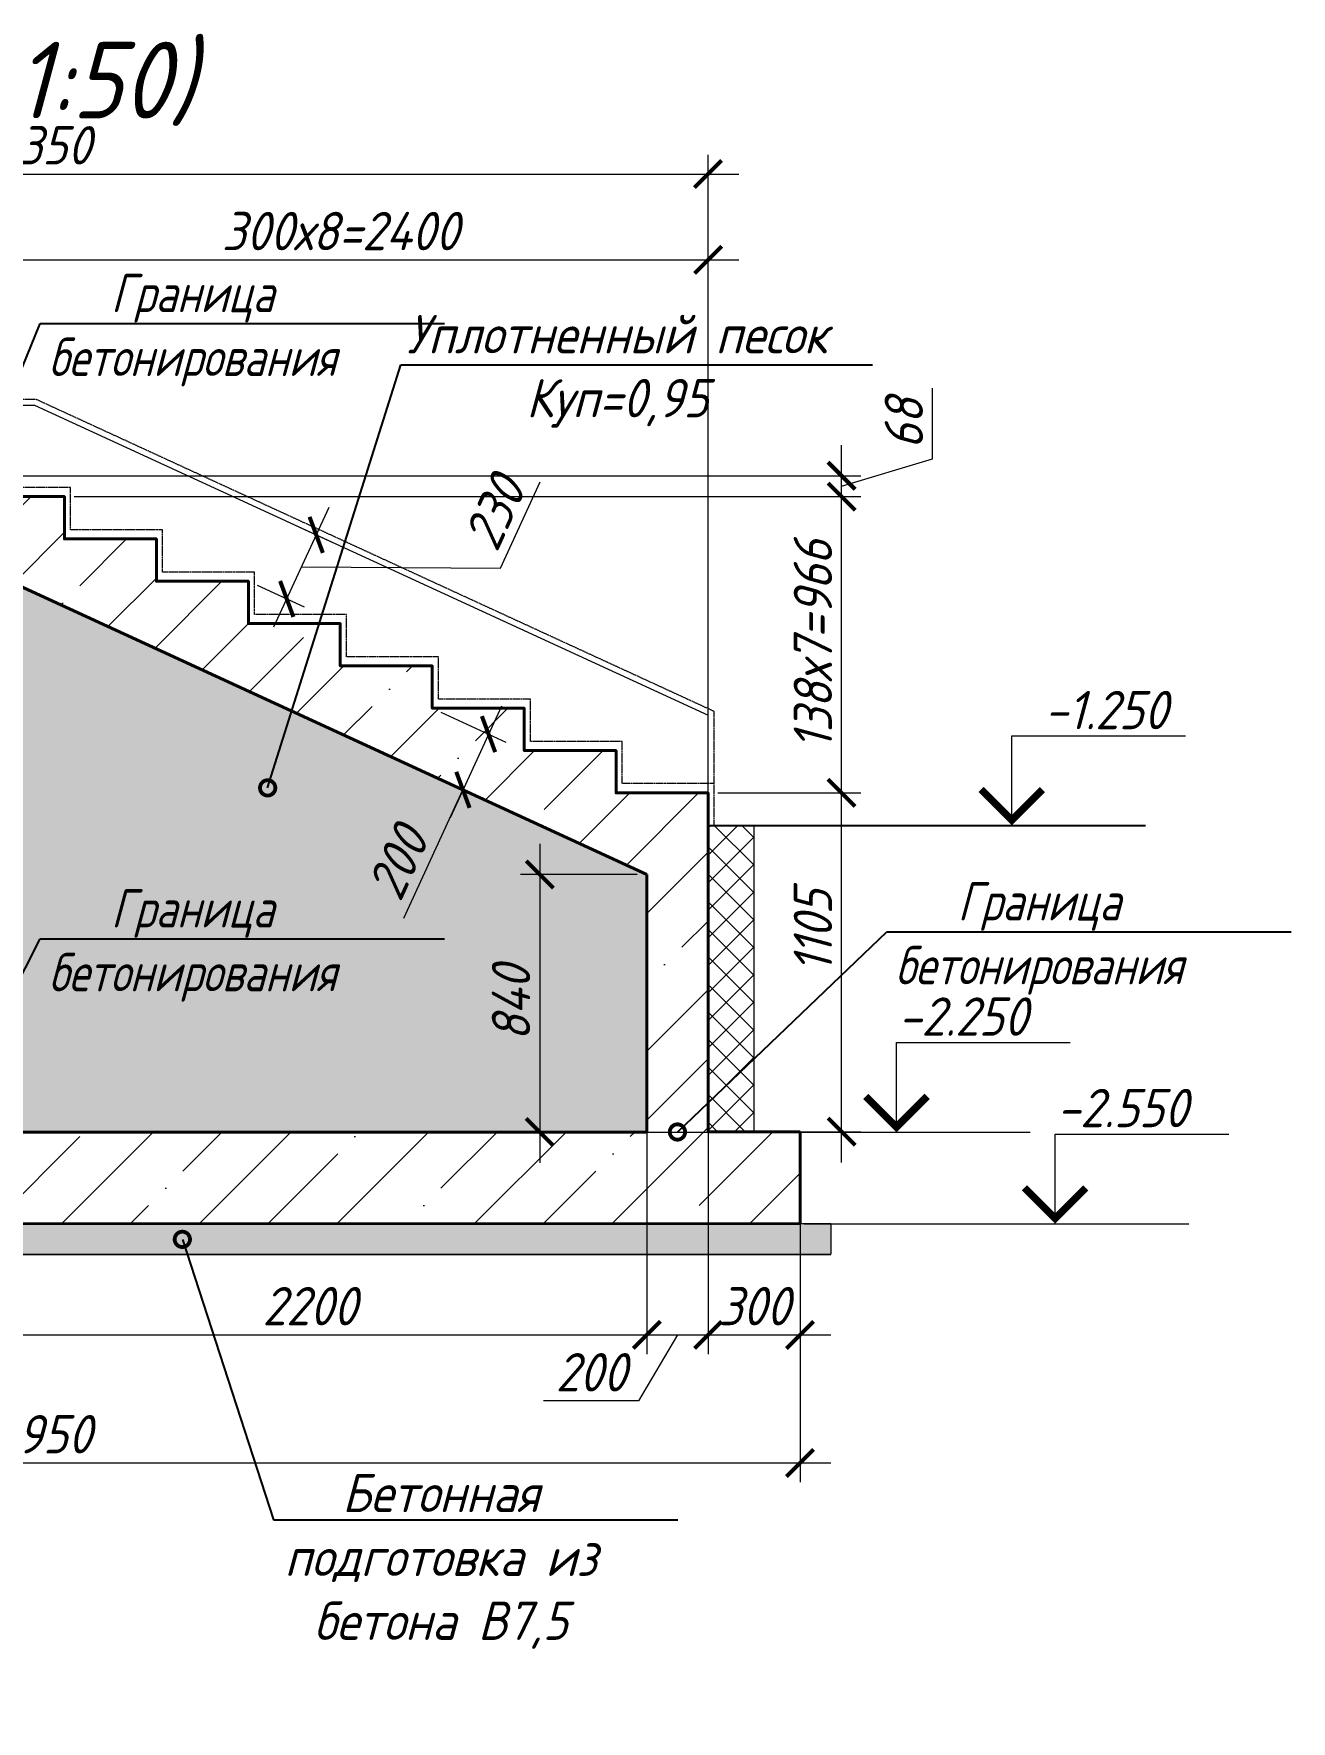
# Model space of a CAD drawing. Header units: millimetres. Extents: x 504091 to 2165846, y 135022 to 442887.
# Drawn here: x 1187431 to 1191534, y 238147 to 243650 of the extents above; entities that cross this region are included whole.
import ezdxf
from ezdxf import colors
from ezdxf.entities.mleader import LeaderData, LeaderLine
from ezdxf.math import Vec2, Vec3

# ---------------------------------------------------------------- set-up
doc = ezdxf.new("R2010")
doc.units = ezdxf.units.MM
doc.linetypes.add('( Dashed )', pattern=[0.75, 0.5, -0.25])
doc.layers.get('Defpoints').update_dxf_attribs({"color": 255})
doc.layers.add('PS_Выноски', color=7, linetype='Continuous')
doc.layers.add('SGRAND', color=7, linetype='Continuous')
for name, color, linetype, lineweight in [('Аннотация', 7, 'Continuous', 9), ('Лестницы', 7, 'Continuous', 18), ('Монолит тонкий', 204, 'Continuous', 9), ('Размер', 7, 'Continuous', 13), ('размеры', 7, 'Continuous', 9), ('Размеры КР', 164, 'Continuous', 9)]:
    doc.layers.add(name, color=color, linetype=linetype, lineweight=lineweight)
doc.styles.add('GOST 2.304_new', font='isocpeur.ttf', dxfattribs={"width": 0.9, "oblique": 15})
doc.linetypes.add('zem', pattern='A,1.9,[130,ltypeshp.shx,S=2.4,R=135,X=0.5,Y=-1.8],2,[130,ltypeshp.shx,S=2.4,R=135,X=0.5,Y=-1.8],2,[130,ltypeshp.shx,S=2.4,R=135,X=0.5,Y=-1.8],3.8', length=9.7)
doc.linetypes.add('зигзаг', pattern='A,0.00254,-5.08,[131,ltypeshp.shx,S=5.08,R=0,X=-5.08,Y=0],-10.16,[131,ltypeshp.shx,S=5.08,R=180,X=5.08,Y=0],-5.08', length=20.32254)
doc.dimstyles.new('SPDS 1_50', dxfattribs={"dimscale": 50, "dimtxt": 2.5, "dimasz": 1.77, "dimexe": 1.25, "dimexo": 0.625, "dimtad": 1, "dimdec": 0, "dimrnd": 0.001, "dimzin": 9, "dimtxsty": 'GOST 2.304_new', "dimblk": 'ARCHTICK', "dimcen": 2.5, "dimdle": 2, "dimclrt": 256, "dimadec": 0, "dimazin": 2, "dimtfac": 0.75, "dimtdec": 0, "dimtmove": 1, "dimatfit": 3, "dimfxl": 0, "dimtolj": 1, "dimlwd": 9, "dimlwe": 9, "dimarcsym": 0})

# ---------------------------------------------------------------- blocks, each defined once
blk = doc.blocks.new('_ArchTick')
at = {"color": 0, "linetype": 'ByBlock', "const_width": 0.15}
blk.add_lwpolyline([(-0.5, -0.5), (0.5, 0.5)], dxfattribs=at)
blk = doc.blocks.new('*D2219')
at = {"layer": 'Defpoints', "color": 0, "lineweight": 20, "transparency": 16777216}
for p in [(1184981.6, 239768.6), (1189931.6, 239770.6), (1189931.6, 238989.6)]:
    blk.add_point(p, dxfattribs=at)
at = {"layer": 'Размеры КР', "color": 0, "lineweight": 9, "transparency": 16777216}
for p, q in [((1184981.6, 239737.3), (1184981.6, 238927.1)), ((1189931.6, 239739.3), (1189931.6, 238927.1)), ((1184881.6, 238989.6), (1190031.6, 238989.6))]:
    blk.add_line(p, q, dxfattribs=at)
at = {"layer": 'Размеры КР', "color": 0, "lineweight": 9, "transparency": 16777216, "xscale": 88.5, "yscale": 88.5, "zscale": 88.5, "rotation": 180}
blk.add_blockref('_ArchTick', (1184981.6, 238989.6), dxfattribs=at)
at = {"layer": 'Размеры КР', "color": 0, "lineweight": 9, "transparency": 16777216, "xscale": 88.5, "yscale": 88.5, "zscale": 88.5}
blk.add_blockref('_ArchTick', (1189931.6, 238989.6), dxfattribs=at)
at = {"layer": 'Размеры КР', "lineweight": 20, "transparency": 16777216, "insert": (1187456.6, 239083.3), "char_height": 125, "attachment_point": 5, "style": 'GOST 2.304_new'}
blk.add_mtext('\\A1;4950', dxfattribs=at)
blk = doc.blocks.new('*D2230')
at = {"layer": 'Defpoints', "color": 0, "lineweight": 20, "transparency": 16777216}
for p in [(1189631.6, 242913.1), (1187231.6, 242208.8), (1189631.6, 241174.8)]:
    blk.add_point(p, dxfattribs=at)
at = {"layer": 'Размеры КР', "color": 0, "lineweight": 9, "transparency": 16777216}
for p, q in [((1187231.6, 242240), (1187231.6, 242975.6)), ((1189631.6, 241206), (1189631.6, 242975.6)), ((1187131.6, 242913.1), (1189731.6, 242913.1))]:
    blk.add_line(p, q, dxfattribs=at)
at = {"layer": 'Размеры КР', "color": 0, "lineweight": 9, "transparency": 16777216, "xscale": 88.5, "yscale": 88.5, "zscale": 88.5, "rotation": 180}
blk.add_blockref('_ArchTick', (1187231.6, 242913.1), dxfattribs=at)
at = {"layer": 'Размеры КР', "color": 0, "lineweight": 9, "transparency": 16777216, "xscale": 88.5, "yscale": 88.5, "zscale": 88.5}
blk.add_blockref('_ArchTick', (1189631.6, 242913.1), dxfattribs=at)
at = {"layer": 'Размеры КР', "lineweight": 20, "transparency": 16777216, "insert": (1188431.6, 243006.9), "char_height": 125, "attachment_point": 5, "style": 'GOST 2.304_new'}
blk.add_mtext('\\A1;300х8=2400', dxfattribs=at)
blk = doc.blocks.new('*D2231')
at = {"layer": 'Defpoints', "color": 0, "lineweight": 20, "transparency": 16777216}
for p in [(1189631.6, 241174.8), (1190067.2, 241174.8), (1189631.6, 240069.8)]:
    blk.add_point(p, dxfattribs=at)
at = {"layer": 'Размеры КР', "color": 0, "lineweight": 9, "transparency": 16777216}
for p, q in [((1190067.2, 239969.8), (1190067.2, 241274.8)), ((1189662.9, 241174.8), (1190129.7, 241174.8)), ((1189662.9, 240069.8), (1190129.7, 240069.8))]:
    blk.add_line(p, q, dxfattribs=at)
at = {"layer": 'Размеры КР', "color": 0, "lineweight": 9, "transparency": 16777216, "xscale": 88.5, "yscale": 88.5, "zscale": 88.5}
for p, rotation in [((1190067.2, 241174.8), 90), ((1190067.2, 240069.8), 270)]:
    blk.add_blockref('_ArchTick', p, dxfattribs=dict(at, rotation=rotation))
at = {"layer": 'Размеры КР', "lineweight": 20, "transparency": 16777216, "insert": (1189973.5, 240723.7), "char_height": 125, "attachment_point": 5, "rotation": 90, "style": 'GOST 2.304_new'}
blk.add_mtext('\\A1;1105', dxfattribs=at)
blk = doc.blocks.new('*D2232')
at = {"layer": 'Defpoints', "color": 0, "lineweight": 20, "transparency": 16777216}
for p in [(1187531.6, 242140.8), (1190067.2, 242140.8), (1189631.6, 241174.8)]:
    blk.add_point(p, dxfattribs=at)
at = {"layer": 'Размеры КР', "color": 0, "lineweight": 9, "transparency": 16777216}
for p, q in [((1190067.2, 241074.8), (1190067.2, 242240.8)), ((1187562.9, 242140.8), (1190129.7, 242140.8)), ((1189662.9, 241174.8), (1190129.7, 241174.8))]:
    blk.add_line(p, q, dxfattribs=at)
at = {"layer": 'Размеры КР', "color": 0, "lineweight": 9, "transparency": 16777216, "xscale": 88.5, "yscale": 88.5, "zscale": 88.5}
for p, rotation in [((1190067.2, 242140.8), 90), ((1190067.2, 241174.8), 270)]:
    blk.add_blockref('_ArchTick', p, dxfattribs=dict(at, rotation=rotation))
at = {"layer": 'Размеры КР', "lineweight": 20, "transparency": 16777216, "insert": (1189973.5, 241657.8), "char_height": 125, "attachment_point": 5, "rotation": 90, "style": 'GOST 2.304_new'}
blk.add_mtext('\\A1;138х7=966', dxfattribs=at)
blk = doc.blocks.new('*D2233')
at = {"layer": 'Defpoints', "color": 0, "lineweight": 20, "transparency": 16777216}
for p in [(1187231.6, 242208.8), (1190067.2, 242208.8), (1187531.6, 242140.8)]:
    blk.add_point(p, dxfattribs=at)
at = {"layer": 'Размеры КР', "color": 0, "lineweight": 9, "transparency": 16777216}
for p, q in [((1190364.1, 242263.9), (1190364.1, 242494.8)), ((1190067.2, 242040.8), (1190067.2, 242308.8)), ((1190067.2, 242174.8), (1190364.1, 242263.9)), ((1187262.9, 242208.8), (1190129.7, 242208.8)), ((1187562.9, 242140.8), (1190129.7, 242140.8))]:
    blk.add_line(p, q, dxfattribs=at)
at = {"layer": 'Размеры КР', "color": 0, "lineweight": 9, "transparency": 16777216, "xscale": 88.5, "yscale": 88.5, "zscale": 88.5}
for p, rotation in [((1190067.2, 242208.8), 90), ((1190067.2, 242140.8), 270)]:
    blk.add_blockref('_ArchTick', p, dxfattribs=dict(at, rotation=rotation))
at = {"layer": 'Размеры КР', "lineweight": 20, "transparency": 16777216, "insert": (1190270.4, 242379.4), "char_height": 125, "attachment_point": 5, "rotation": 90, "style": 'GOST 2.304_new'}
blk.add_mtext('\\A1;68', dxfattribs=at)
blk = doc.blocks.new('*D2238')
at = {"layer": 'Defpoints', "color": 0, "lineweight": 20, "transparency": 16777216}
for p in [(1187231.6, 240113.5), (1189431.6, 240113.5), (1189431.6, 239407.1)]:
    blk.add_point(p, dxfattribs=at)
at = {"layer": 'Размеры КР', "color": 0, "lineweight": 9, "transparency": 16777216}
for p, q in [((1187231.6, 240082.3), (1187231.6, 239344.6)), ((1189431.6, 240082.3), (1189431.6, 239344.6)), ((1187131.6, 239407.1), (1189531.6, 239407.1))]:
    blk.add_line(p, q, dxfattribs=at)
at = {"layer": 'Размеры КР', "color": 0, "lineweight": 9, "transparency": 16777216, "xscale": 88.5, "yscale": 88.5, "zscale": 88.5, "rotation": 180}
blk.add_blockref('_ArchTick', (1187231.6, 239407.1), dxfattribs=at)
at = {"layer": 'Размеры КР', "color": 0, "lineweight": 9, "transparency": 16777216, "xscale": 88.5, "yscale": 88.5, "zscale": 88.5}
blk.add_blockref('_ArchTick', (1189431.6, 239407.1), dxfattribs=at)
at = {"layer": 'Размеры КР', "lineweight": 20, "transparency": 16777216, "insert": (1188331.6, 239500.9), "char_height": 125, "attachment_point": 5, "style": 'GOST 2.304_new'}
blk.add_mtext('\\A1;2200', dxfattribs=at)
blk = doc.blocks.new('*D2239')
at = {"layer": 'Defpoints', "color": 0, "lineweight": 20, "transparency": 16777216}
for p in [(1189431.6, 240113.5), (1189631.6, 240113.5), (1189631.6, 239407.1)]:
    blk.add_point(p, dxfattribs=at)
at = {"layer": 'Размеры КР', "color": 0, "lineweight": 9, "transparency": 16777216}
for p, q in [((1189431.6, 240082.3), (1189431.6, 239344.6)), ((1189631.6, 240082.3), (1189631.6, 239344.6)), ((1189331.6, 239407.1), (1189731.6, 239407.1)), ((1189531.6, 239407.1), (1189404.8, 239191.7)), ((1189404.8, 239191.7), (1189095.1, 239191.7))]:
    blk.add_line(p, q, dxfattribs=at)
at = {"layer": 'Размеры КР', "color": 0, "lineweight": 9, "transparency": 16777216, "xscale": 88.5, "yscale": 88.5, "zscale": 88.5, "rotation": 180}
blk.add_blockref('_ArchTick', (1189431.6, 239407.1), dxfattribs=at)
at = {"layer": 'Размеры КР', "color": 0, "lineweight": 9, "transparency": 16777216, "xscale": 88.5, "yscale": 88.5, "zscale": 88.5}
blk.add_blockref('_ArchTick', (1189631.6, 239407.1), dxfattribs=at)
at = {"layer": 'Размеры КР', "lineweight": 20, "transparency": 16777216, "insert": (1189249.9, 239285.4), "char_height": 125, "attachment_point": 5, "style": 'GOST 2.304_new'}
blk.add_mtext('\\A1;200', dxfattribs=at)
blk = doc.blocks.new('*D2240')
at = {"layer": 'Defpoints', "color": 0, "lineweight": 20, "transparency": 16777216}
for p in [(1189631.6, 240113.5), (1189931.6, 240069.8), (1189931.6, 239407.1)]:
    blk.add_point(p, dxfattribs=at)
at = {"layer": 'Размеры КР', "color": 0, "lineweight": 9, "transparency": 16777216}
for p, q in [((1189631.6, 240082.3), (1189631.6, 239344.6)), ((1189931.6, 240038.5), (1189931.6, 239344.6)), ((1189531.6, 239407.1), (1190031.6, 239407.1))]:
    blk.add_line(p, q, dxfattribs=at)
at = {"layer": 'Размеры КР', "color": 0, "lineweight": 9, "transparency": 16777216, "xscale": 88.5, "yscale": 88.5, "zscale": 88.5, "rotation": 180}
blk.add_blockref('_ArchTick', (1189631.6, 239407.1), dxfattribs=at)
at = {"layer": 'Размеры КР', "color": 0, "lineweight": 9, "transparency": 16777216, "xscale": 88.5, "yscale": 88.5, "zscale": 88.5}
blk.add_blockref('_ArchTick', (1189931.6, 239407.1), dxfattribs=at)
at = {"layer": 'Размеры КР', "lineweight": 20, "transparency": 16777216, "insert": (1189781.6, 239500.9), "char_height": 125, "attachment_point": 5, "style": 'GOST 2.304_new'}
blk.add_mtext('\\A1;300', dxfattribs=at)
blk = doc.blocks.new('*D2241')
at = {"layer": 'Defpoints', "color": 0, "lineweight": 20, "transparency": 16777216}
for p in [(1189631.6, 243193), (1185281.6, 242444.1), (1189631.6, 241174.8)]:
    blk.add_point(p, dxfattribs=at)
at = {"layer": 'Размеры КР', "color": 0, "lineweight": 9, "transparency": 16777216}
for p, q in [((1185281.6, 242475.4), (1185281.6, 243255.5)), ((1189631.6, 241206), (1189631.6, 243255.5)), ((1185181.6, 243193), (1189731.6, 243193))]:
    blk.add_line(p, q, dxfattribs=at)
at = {"layer": 'Размеры КР', "color": 0, "lineweight": 9, "transparency": 16777216, "xscale": 88.5, "yscale": 88.5, "zscale": 88.5, "rotation": 180}
blk.add_blockref('_ArchTick', (1185281.6, 243193), dxfattribs=at)
at = {"layer": 'Размеры КР', "color": 0, "lineweight": 9, "transparency": 16777216, "xscale": 88.5, "yscale": 88.5, "zscale": 88.5}
blk.add_blockref('_ArchTick', (1189631.6, 243193), dxfattribs=at)
at = {"layer": 'Размеры КР', "lineweight": 20, "transparency": 16777216, "insert": (1187456.6, 243286.7), "char_height": 125, "attachment_point": 5, "style": 'GOST 2.304_new'}
blk.add_mtext('\\A1;4350', dxfattribs=at)
blk = doc.blocks.new('_DotSmall')
at = {"color": 0, "linetype": 'ByBlock', "lineweight": 35, "const_width": 0.5}
blk.add_lwpolyline([(-0.0625, 0, 1), (0.0625, 0, 1)], format="xyb", close=True, dxfattribs=at)
blk = doc.blocks.new('*D2258')
at = {"layer": 'Defpoints', "color": 0, "lineweight": 20, "transparency": 16777216}
for p in [(1188731.6, 241450.8), (1188648.1, 241269.1), (1188831.7, 241184.6)]:
    blk.add_point(p, dxfattribs=at)
at = {"layer": 'Размеры КР', "color": 0, "lineweight": 9, "transparency": 16777216}
for p, q in [((1188760, 241437.7), (1188972.1, 241340.2)), ((1188957.1, 241457.2), (1188789.9, 241093.8)), ((1188676.5, 241256), (1188888.5, 241158.5)), ((1188639.3, 240766.3), (1188831.7, 241184.6))]:
    blk.add_line(p, q, dxfattribs=at)
at = {"layer": 'Размеры КР', "color": 0, "lineweight": 9, "transparency": 16777216, "xscale": 88.5, "yscale": 88.5, "zscale": 88.5}
for p, rotation in [((1188915.3, 241366.3), 65.29756977225237), ((1188831.7, 241184.6), 245.2975697722524)]:
    blk.add_blockref('_ArchTick', p, dxfattribs=dict(at, rotation=rotation))
at = {"layer": 'Размеры КР', "lineweight": 20, "transparency": 16777216, "insert": (1188618.8, 240946.1), "char_height": 125, "attachment_point": 5, "rotation": 65.2976, "style": 'GOST 2.304_new'}
blk.add_mtext('\\A1;200', dxfattribs=at)
blk = doc.blocks.new('*D2394')
at = {"layer": 'Defpoints', "color": 0, "lineweight": 20, "transparency": 16777216}
for p in [(1188227.8, 242073.7), (1188353, 242016.1), (1188131.6, 241864.8)]:
    blk.add_point(p, dxfattribs=at)
at = {"layer": 'Размеры КР', "color": 0, "lineweight": 9, "transparency": 16777216}
for p, q in [((1188954.6, 241907.7), (1189084.1, 242189.1)), ((1188215.1, 241716.3), (1188394.8, 242107)), ((1188256.2, 242060.7), (1188409.8, 241990)), ((1188305, 241911.6), (1188954.6, 241907.7)), ((1188160, 241851.7), (1188313.7, 241781))]:
    blk.add_line(p, q, dxfattribs=at)
at = {"layer": 'Размеры КР', "color": 0, "lineweight": 9, "transparency": 16777216, "xscale": 88.5, "yscale": 88.5, "zscale": 88.5}
for p, rotation in [((1188353, 242016.1), 65.29756977224912), ((1188256.9, 241807.2), 245.2975697722491)]:
    blk.add_blockref('_ArchTick', p, dxfattribs=dict(at, rotation=rotation))
at = {"layer": 'Размеры КР', "lineweight": 20, "transparency": 16777216, "insert": (1188934.2, 242087.5), "char_height": 125, "attachment_point": 5, "rotation": 65.2976, "style": 'GOST 2.304_new'}
blk.add_mtext('\\A1;230', dxfattribs=at)
blk = doc.blocks.new('*D2410')
at = {"layer": 'Defpoints', "color": 0, "lineweight": 20, "transparency": 16777216}
for p in [(1189431.6, 240908.6), (1189082.4, 240068.8), (1189431.6, 240068.8)]:
    blk.add_point(p, dxfattribs=at)
at = {"layer": 'Размеры КР', "color": 0, "lineweight": 9, "transparency": 16777216}
for p, q in [((1189082.4, 241008.6), (1189082.4, 239968.8)), ((1189400.4, 240908.6), (1189019.9, 240908.6)), ((1189400.4, 240068.8), (1189019.9, 240068.8))]:
    blk.add_line(p, q, dxfattribs=at)
at = {"layer": 'Размеры КР', "color": 0, "lineweight": 9, "transparency": 16777216, "xscale": 88.5, "yscale": 88.5, "zscale": 88.5}
for p, rotation in [((1189082.4, 240908.6), 90), ((1189082.4, 240068.8), 270)]:
    blk.add_blockref('_ArchTick', p, dxfattribs=dict(at, rotation=rotation))
at = {"layer": 'Размеры КР', "lineweight": 20, "transparency": 16777216, "insert": (1188988.6, 240488.7), "char_height": 125, "attachment_point": 5, "rotation": 90, "style": 'GOST 2.304_new'}
blk.add_mtext('\\A1;840', dxfattribs=at)

msp = doc.modelspace()

# ---------------------------------------------------------------- hatches: boundary and pattern name
at = {"layer": 'SGRAND', "lineweight": 20}
h = msp.add_hatch(dxfattribs=at)
h.set_pattern_fill('ANSI35', color=256, scale=50)
h.set_pattern_definition([(45, (9315.48, 0), (-224.5064, 224.5064), []), (45, (9540, 0), (-224.5064, 224.5064), [396.875, -79.375, 0, -79.375])])
h.paths.add_polyline_path([(1189931.6488, 240068.7914), (1189631.6488, 240068.7914), (1189631.6488, 241174.7914), (1189331.6488, 241174.7914), (1189331.6488, 241312.7914), (1189031.6488, 241312.7914), (1189031.6488, 241450.7914), (1188731.6488, 241450.7914), (1188731.6488, 241588.7914), (1188431.6488, 241588.7914), (1188431.6488, 241726.7914), (1188131.6488, 241726.7914), (1188131.6488, 241864.7914), (1187831.6488, 241864.7914), (1187831.6488, 242002.7914), (1187531.6488, 242002.7914), (1187531.6488, 242140.7914), (1187231.6488, 242140.7914), (1187231.6488, 242208.7914), (1185481.6488, 242208.7914), (1185481.6488, 242438.7914), (1185281.6488, 242438.7914), (1185281.6488, 240068.7914), (1184981.6488, 240068.7914), (1184981.6488, 239770.5985), (1189931.6488, 239770.5985)])
h.paths.add_polyline_path([(1185481.6488, 240068.7914), (1185481.6488, 242008.7914), (1187031.6488, 242008.7914), (1187031.6488, 240068.7914)], flags=16)
h.paths.add_polyline_path([(1187231.6488, 240068.7914), (1187231.6488, 241920.6459), (1189431.6488, 240908.6459), (1189431.6488, 240068.7914)], flags=16)
at = {"layer": 'SGRAND', "lineweight": 9}
h = msp.add_hatch(dxfattribs=at)
h.set_pattern_fill('AR-SAND', color=256, scale=1.5)
h.set_pattern_definition([(37.5, (9315.48, 0), (-2.400047, 73.4119856), [0, -57.912, 0, -64.77, 0, -61.9125]), (7.5, (9315.48, 0), (67.4284925, 107.523765), [0, -31.242, 0, -52.197, 0, -20.0025]), (327.5, (9268.62, 0), (118.6488555, 0.2155777), [0, -19.05, 0, -68.58, 0, -89.535]), (317.5, (9268.62, 0), (114.533468, 33.4393985), [0, -9.525, 0, -44.958, 0, -51.435])])
h.paths.add_polyline_path([(1187031.6488, 242008.7914), (1185481.6488, 242008.7914), (1185481.6488, 240068.7914), (1187031.6488, 240068.7914)])
h.paths.add_polyline_path([(1187231.6488, 241920.6459), (1187231.6488, 240068.7914), (1189431.6488, 240068.7914), (1189431.6488, 240908.6459)])
at = {"layer": 'SGRAND', "lineweight": 20}
h = msp.add_hatch(dxfattribs=at)
h.set_pattern_fill('ANSI37', color=256, scale=20)
h.set_pattern_definition([(45, (13815.48, -3e-11), (-44.9012806, 44.9012806), []), (135, (13815.48, -3e-11), (-44.9012806, -44.9012806), [])])
h.paths.add_polyline_path([(1189781.6488, 241068.7914), (1189631.6488, 241068.7914), (1189631.6488, 240390.8065), (1189781.6488, 240197.5974)])
h.paths.add_polyline_path([(1189631.6488, 240390.8065), (1189631.6488, 240068.7914), (1189781.6488, 240068.7914), (1189781.6488, 240197.5974)])
h = msp.add_hatch(dxfattribs=at)
h.set_pattern_fill('AR-CONC', color=256, scale=0.5)
h.set_pattern_definition([(50, (9315.48, 0), (91.0923345, -7.969543), [9.525, -104.775]), (355, (9315.48, 0), (-17.621711, 95.5284226), [7.62, -83.820292]), (100.451445, (9323.07, -0.66), (73.4706235, 87.558876), [8.0950044, -89.045122]), (46.1842, (9315.48, 25.4), (135.53952, -21.021164), [14.2875, -157.1625]), (96.635558, (9326.78, 23.65), (118.702067, 123.713062), [12.142512, -133.567804]), (351.184151, (9315.48, 25.4), (118.702067, 123.713062), [11.429984, -125.729866]), (21, (9328.18, 19.05), (75.8071956, -51.132599), [9.525, -104.775]), (326, (9328.18, 19.05), (30.901014, 92.093983), [7.62, -83.82]), (71.451445, (9334.5, 14.79), (106.7082096, 40.9613844), [8.0950044, -89.044969]), (37.5, (9315.482, 0), (1.5443016, 42.2775194), [0, -82.804, 0, -85.09, 0, -84.1375]), (7.5, (9315.48, 0), (33.4098313, 50.0902874), [0, -48.514, 0, -80.899, 0, -32.0675]), (327.5, (9287.16, 0), (67.7952976, -2.864372), [0, -31.75, 0, -99.06, 0, -131.445]), (317.5, (9274.46, 0), (74.0645907, 12.7132455), [0, -41.275, 0, -65.786, 0, -93.345])])
h.paths.add_polyline_path([(1190031.6488, 239770.5985), (1189931.6488, 239770.5985), (1187731.6488, 239770.5985), (1184881.6488, 239770.5985), (1184881.6488, 239670.5985), (1190031.6488, 239670.5985)])

# ---------------------------------------------------------------- linework, layer by layer
at = {"layer": 'PS_Выноски', "linetype": 'zem'}
for p, q in [((1189631.6488, 241068.7914), (1191059.1367, 241068.7914)), ((1184881.6488, 239668.5985), (1190031.6488, 239670.5985))]:
    msp.add_line(p, q, dxfattribs=at)
at = {"layer": 'SGRAND', "lineweight": 20}
msp.add_lwpolyline([(1189781.6488, 240069.7914), (1189781.6488, 241068.7914)], dxfattribs=at)
at = {"layer": 'Лестницы', "color": 5, "linetype": '( Dashed )', "lineweight": 9, "ltscale": 5}
for p, q in [((1185501.6488, 242458.7914), (1187438.5656, 242458.7914)), ((1187438.5656, 242458.7914), (1189651.6488, 241440.7731)), ((1189651.6488, 241204.7914), (1189651.6488, 241440.7731))]:
    msp.add_line(p, q, dxfattribs=at)
for points in [[(1187551.6488, 242032.7914), (1187551.6488, 242170.7914), (1187251.6488, 242170.7914)], [(1187851.6488, 241894.7914), (1187851.6488, 242032.7914), (1187551.6488, 242032.7914)], [(1188151.6488, 241756.7914), (1188151.6488, 241894.7914), (1187851.6488, 241894.7914)], [(1188451.6488, 241618.7914), (1188451.6488, 241756.7914), (1188151.6488, 241756.7914)], [(1188751.6488, 241480.7914), (1188751.6488, 241618.7914), (1188451.6488, 241618.7914)], [(1189051.6488, 241342.7914), (1189051.6488, 241480.7914), (1188751.6488, 241480.7914)], [(1189351.6488, 241204.7914), (1189351.6488, 241342.7914), (1189051.6488, 241342.7914)], [(1189651.6488, 241068.7914), (1189651.6488, 241204.7914), (1189351.6488, 241204.7914)]]:
    msp.add_lwpolyline(points, dxfattribs=at)
at = {"layer": 'Монолит тонкий', "lineweight": 18, "ltscale": 100}
for p, q in [((1185481.6488, 242438.7914), (1187434.1862, 242438.7914)), ((1187434.1862, 242438.7914), (1189631.6488, 241427.9586)), ((1189631.6488, 241174.7914), (1189631.6488, 241427.9586))]:
    msp.add_line(p, q, dxfattribs=at)
at = {"layer": 'Монолит тонкий', "lineweight": 40, "ltscale": 100}
for p, q in [((1187231.6488, 241920.6459), (1189431.6488, 240908.6459)), ((1189431.6488, 240068.7914), (1189431.6488, 240908.6459)), ((1187231.6488, 240068.7914), (1189431.6488, 240068.7914)), ((1189631.6488, 240069.7914), (1189931.6488, 240069.7914)), ((1189931.6488, 240069.7914), (1189931.6488, 239770.5985)), ((1184981.6488, 239768.5985), (1189931.6488, 239770.5985))]:
    msp.add_line(p, q, dxfattribs=at)
msp.add_lwpolyline([(1189631.6488, 240069.7914), (1189631.6488, 241174.7914), (1189331.6488, 241174.7914), (1189331.6488, 241312.7914), (1189031.6488, 241312.7914), (1189031.6488, 241450.7914), (1188731.6488, 241450.7914), (1188731.6488, 241588.7914), (1188431.6488, 241588.7914), (1188431.6488, 241726.7914), (1188131.6488, 241726.7914), (1188131.6488, 241864.7914), (1187831.6488, 241864.7914), (1187831.6488, 242002.7914), (1187531.6488, 242002.7914), (1187531.6488, 242140.7914), (1187231.6488, 242140.7914)], dxfattribs=at)
at = {"layer": 'размеры', "ltscale": 50}
for p, q in [((1189916.3201, 240067.9842), (1190682.7792, 240067.9842)), ((1189945.6179, 239769.7914), (1191200.5597, 239769.7914))]:
    msp.add_line(p, q, dxfattribs=at)
for points in [[(1190622.5741, 241068.7914), (1190622.5741, 241361.095), (1191189.6957, 241361.095)], [(1190246.2167, 240067.9842), (1190246.2167, 240360.2879), (1190813.3382, 240360.2879)], [(1190763.9971, 239769.7914), (1190763.9971, 240062.095), (1191331.1187, 240062.095)]]:
    msp.add_lwpolyline(points, dxfattribs=at)
at = {"layer": 'размеры', "ltscale": 50, "const_width": 24}
for points in [[(1190722.5741, 241185.7619), (1190622.5741, 241085.7619), (1190522.5741, 241185.7619)], [(1190346.2167, 240184.9548), (1190246.2167, 240084.9548), (1190146.2167, 240184.9548)], [(1190863.9971, 239886.7619), (1190763.9971, 239786.7619), (1190663.9971, 239886.7619)]]:
    msp.add_lwpolyline(points, dxfattribs=at)
at = {"layer": 'Размеры КР', "linetype": 'зигзаг', "lineweight": 20}
msp.add_line((1189431.6488, 240068.7914), (1189631.6488, 240068.7914), dxfattribs=at)
at = {"layer": 'Размеры КР', "lineweight": 20}
for p, q in [((1189931.6488, 239770.5985), (1190031.6488, 239770.5985)), ((1190031.6488, 239770.5985), (1190031.6488, 239670.5985))]:
    msp.add_line(p, q, dxfattribs=at)

# ---------------------------------------------------------------- texts
at = {"layer": 'Аннотация', "lineweight": 9, "insert": (1182508.5884, 243624.2415), "char_height": 250, "attachment_point": 1, "line_spacing_factor": 1.022766, "style": 'GOST 2.304_new'}
msp.add_mtext_dynamic_manual_height_columns('\\pi3890.58605;1-1 (М 1:50)', width=9480.531459, gutter_width=2500, heights=[1983.7092], dxfattribs=at)
at = {"layer": 'Размер', "ltscale": 20, "insert": (1185719.7466, 238543.0387), "char_height": 125, "width": 3983.459268, "attachment_point": 2, "style": 'GOST 2.304_new', "bg_fill": 2}
msp.add_mtext('\\A1;{\\W1;ЭКСТРУЗИОННЫЙ ПЕНОПОЛИСТИРОЛ ТЕХНОНИКОЛЬ CARBON ECO - 150мм}', dxfattribs=at)
at = {"layer": 'размеры', "ltscale": 50, "style": 'GOST 2.304_new', "oblique": 15, "width": 0.9}
for s, p in [('-1.250', (1190728.4186, 241382.3812)), ('-2.250', (1190250.9629, 240382.7611)), ('-2.550', (1190768.7434, 240084.5682))]:
    msp.add_text(s, height=125, dxfattribs=at).set_placement(p)

# ---------------------------------------------------------------- dimensions: what is measured, and where the dimension line sits
at = {"layer": 'Размеры КР', "lineweight": 20}
for base, p1, p2, picture, middle in [((1189631.6488, 243192.9579), (1185281.6488, 242444.1039), (1189631.6488, 241174.7914), '*D2241', (1187456.6488, 243286.7079)), ((1189431.6488, 239407.1218), (1187231.6488, 240113.5348), (1189431.6488, 240113.5348), '*D2238', (1188331.6488, 239500.8718)), ((1189931.6488, 238989.5545), (1184981.6488, 239768.5985), (1189931.6488, 239770.5985), '*D2219', (1187456.6488, 239083.3045))]:
    dim = msp.add_linear_dim(base=base, p1=p1, p2=p2, dimstyle='SPDS 1_50', dxfattribs=at)
    dim.commit()
    dim.dimension.update_dxf_attribs({"geometry": picture, "text_midpoint": middle})
dim = msp.add_linear_dim(base=(1189631.6488, 242913.1379), p1=(1187231.6488, 242208.7914), p2=(1189631.6488, 241174.7914), text='300х8=<>', dimstyle='SPDS 1_50', dxfattribs=at)
dim.commit()
dim.dimension.update_dxf_attribs({"geometry": '*D2230', "text_midpoint": (1188431.6488, 243006.8879)})
for base, p1, p2, picture, middle in [((1190067.2415, 242208.7914), (1187531.6488, 242140.7914), (1187231.6488, 242208.7914), '*D2233', (1190270.3665, 242295.1039)), ((1189082.3897, 240068.7914), (1189431.6488, 240908.6459), (1189431.6488, 240068.7914), '*D2410', (1188988.6397, 240488.7187))]:
    dim = msp.add_linear_dim(base=base, p1=p1, p2=p2, angle=90, dimstyle='SPDS 1_50', dxfattribs=at)
    dim.commit()
    dim.dimension.update_dxf_attribs({"geometry": picture, "text_midpoint": middle})
dim = msp.add_linear_dim(base=(1190067.2415, 242140.7914), p1=(1189631.6488, 241174.7914), p2=(1187531.6488, 242140.7914), angle=90, text='138х7=<>', dimstyle='SPDS 1_50', dxfattribs=at)
dim.commit()
dim.dimension.update_dxf_attribs({"geometry": '*D2232', "text_midpoint": (1189973.4915, 241657.7914)})
for base, p1, p2, angle, picture, middle, dimtype in [((1188353.0416, 242016.1179), (1188131.6488, 241864.7914), (1188227.7671, 242073.7442), 65.2975698, '*D2394', (1188967.7081, 241936.0572), 161), ((1188831.708, 241184.6187), (1188731.6488, 241450.7914), (1188648.0677, 241269.0933), 245.2975698, '*D2258', (1188649.2769, 240932.1255), 161), ((1190067.2415, 241174.7914), (1189631.6488, 240069.7914), (1189631.6488, 241174.7914), 90, '*D2231', (1190067.2415, 240723.7396), 160)]:
    dim = msp.add_linear_dim(base=base, p1=p1, p2=p2, angle=angle, dimstyle='SPDS 1_50', dxfattribs=at)
    dim.commit()
    dim.dimension.update_dxf_attribs({"geometry": picture, "text_midpoint": middle, "dimtype": dimtype})
for base, p1, p2, picture, middle in [((1189631.6488, 239407.1218), (1189431.6488, 240113.5348), (1189631.6488, 240113.5348), '*D2239', (1189373.5643, 239191.6626)), ((1189931.6488, 239407.1218), (1189631.6488, 240113.5348), (1189931.6488, 240069.7914), '*D2240', (1189781.6488, 239407.1218))]:
    dim = msp.add_linear_dim(base=base, p1=p1, p2=p2, dimstyle='SPDS 1_50', dxfattribs=at)
    dim.commit()
    dim.dimension.update_dxf_attribs({"geometry": picture, "text_midpoint": middle, "dimtype": 160})

# ---------------------------------------------------------------- leaders
at = {"layer": 'Размер', "ltscale": 20}
ml = msp.add_multileader_mtext('Standard', dxfattribs=at)
ml.set_content('\\A1;{\\W0.8;Граница бетонирования}', color=256, style='GOST 2.304_new')
ml.set_leader_properties()
ml.set_arrow_properties(name='DOTSMALL')
ml.build(insert=Vec2(0, 0))
ml.multileader.update_dxf_attribs({"text_left_attachment_type": 6, "text_right_attachment_type": 6, "dogleg_length": 1, "arrow_head_size": 100})
ctx = ml.context
ctx.base_point, ctx.char_height, ctx.arrow_head_size, ctx.landing_gap_size, ctx.plane_origin = Vec3(1187472.3859, 242705.0727), 125, 100, 0, Vec3(1166609.0747, 387273.3876)
ctx.left_attachment, ctx.right_attachment, ctx.text_align_type = 6, 6, 1
notes = []
notes.append((ctx, [(1, (1, 1, 0), (1187452.3859, 242705.0727), (1, 0), 20, [(0, [(1187131.6488, 241920.6459)], 0, [])])]))
ctx.mtext.insert, ctx.mtext.rotation, ctx.mtext.width, ctx.mtext.alignment, ctx.mtext.flow_direction = Vec3(1187949.1327, 242867.5727), 6.283185307, 1286.674802, 2, 5
ml = msp.add_multileader_mtext('Standard', dxfattribs=at)
ml.set_content('\\A1;Уплотненный песок\\PКуп=0,95', color=256, style='GOST 2.304_new')
ml.set_leader_properties()
ml.set_arrow_properties(name='DOTSMALL')
ml.build(insert=Vec2(0, 0))
ml.multileader.update_dxf_attribs({"text_left_attachment_type": 6, "text_right_attachment_type": 6, "dogleg_length": 1, "arrow_head_size": 100})
ctx = ml.context
ctx.base_point, ctx.char_height, ctx.arrow_head_size, ctx.landing_gap_size, ctx.plane_origin = Vec3(1188649.2393, 242570.5156), 125, 100, 0, Vec3(1171360.6381, 389865.221)
ctx.left_attachment, ctx.right_attachment, ctx.text_align_type = 6, 6, 1
notes.append((ctx, [(1, (1, 1, 0), (1188629.2393, 242570.5156), (1, 0), 20, [(0, [(1188194.5961, 241191.0494)], 0, [])])]))
ctx.mtext.insert, ctx.mtext.rotation, ctx.mtext.width, ctx.mtext.alignment, ctx.mtext.flow_direction = Vec3(1189335.3611, 242733.0156), 6.283185307, 1664.96034, 2, 5
ml = msp.add_multileader_mtext('Standard', dxfattribs=at)
ml.set_content('\\A1;{\\W0.8;Граница бетонирования}', color=256, style='GOST 2.304_new')
ml.set_leader_properties()
ml.set_arrow_properties(name='DOTSMALL')
ml.build(insert=Vec2(0, 0))
ml.multileader.update_dxf_attribs({"text_left_attachment_type": 6, "text_right_attachment_type": 6, "dogleg_length": 1, "arrow_head_size": 100})
ctx = ml.context
ctx.base_point, ctx.char_height, ctx.arrow_head_size, ctx.landing_gap_size, ctx.plane_origin = Vec3(1190234.8306, 240721.3651), 125, 100, 0, Vec3(1169009.0747, 385421.5331)
ctx.left_attachment, ctx.right_attachment, ctx.text_align_type = 6, 6, 1
notes.append((ctx, [(1, (1, 1, 0), (1190214.8306, 240721.3651), (1, 0), 20, [(0, [(1189531.6488, 240068.7914)], 0, [])])]))
ctx.mtext.insert, ctx.mtext.rotation, ctx.mtext.width, ctx.mtext.alignment, ctx.mtext.flow_direction = Vec3(1190711.5774, 240883.8651), 6.283185307, 1286.674802, 2, 5
ml = msp.add_multileader_mtext('Standard', dxfattribs=at)
ml.set_content('\\A1;{\\W0.8;Граница бетонирования}', color=256, style='GOST 2.304_new')
ml.set_leader_properties()
ml.set_arrow_properties(name='DOTSMALL')
ml.build(insert=Vec2(0, 0))
ml.multileader.update_dxf_attribs({"text_left_attachment_type": 6, "text_right_attachment_type": 6, "dogleg_length": 1, "arrow_head_size": 100})
ctx = ml.context
ctx.base_point, ctx.char_height, ctx.arrow_head_size, ctx.landing_gap_size, ctx.plane_origin = Vec3(1187472.3859, 240698.4888), 125, 100, 0, Vec3(1166609.0747, 385421.5331)
ctx.left_attachment, ctx.right_attachment, ctx.text_align_type = 6, 6, 1
notes.append((ctx, [(1, (1, 1, 0), (1187452.3859, 240698.4888), (1, 0), 20, [(0, [(1187131.6488, 240068.7914)], 0, [])])]))
ctx.mtext.insert, ctx.mtext.rotation, ctx.mtext.width, ctx.mtext.alignment, ctx.mtext.flow_direction = Vec3(1187949.1327, 240860.9888), 6.283185307, 1286.674802, 2, 5
ml = msp.add_multileader_mtext('Standard', dxfattribs=at)
ml.set_content('\\A1;Бетонная подготовка из бетона В7,5', color=256, style='GOST 2.304_new')
ml.set_leader_properties()
ml.set_arrow_properties(name='DOTSMALL')
ml.build(insert=Vec2(0, 0))
ml.multileader.update_dxf_attribs({"text_left_attachment_type": 6, "text_right_attachment_type": 6, "dogleg_length": 1, "arrow_head_size": 100})
ctx = ml.context
ctx.base_point, ctx.char_height, ctx.arrow_head_size, ctx.landing_gap_size, ctx.plane_origin = Vec3(1188233.5532, 238804.2592), 125, 100, 0, Vec3(1167407.8794, 384400.2555)
ctx.left_attachment, ctx.right_attachment, ctx.text_align_type = 6, 6, 1
notes.append((ctx, [(1, (1, 1, 0), (1188213.5532, 238804.2592), (1, 0), 20, [(0, [(1187916.2066, 239718.6873)], 0, [])])]))
ctx.mtext.insert, ctx.mtext.rotation, ctx.mtext.width, ctx.mtext.alignment, ctx.mtext.flow_direction = Vec3(1188759.3626, 238954.2592), 6.283185307, 1286.674802, 2, 5
for ctx, leaders in notes:
    for number, flags, end, landing, length, lines in leaders:
        leader = LeaderData()
        leader.index, (leader.has_last_leader_line, leader.has_dogleg_vector, leader.attachment_direction) = number, flags
        leader.last_leader_point, leader.dogleg_vector, leader.dogleg_length = Vec3(end), Vec3(landing), length
        for number, points, colour, breaks in lines:
            line = LeaderLine()
            line.index, line.vertices, line.color, line.breaks = number, Vec3.list(points), colors.encode_raw_color(colour), breaks
            leader.lines.append(line)
        ctx.leaders.append(leader)

doc.saveas('drawing.dxf')
